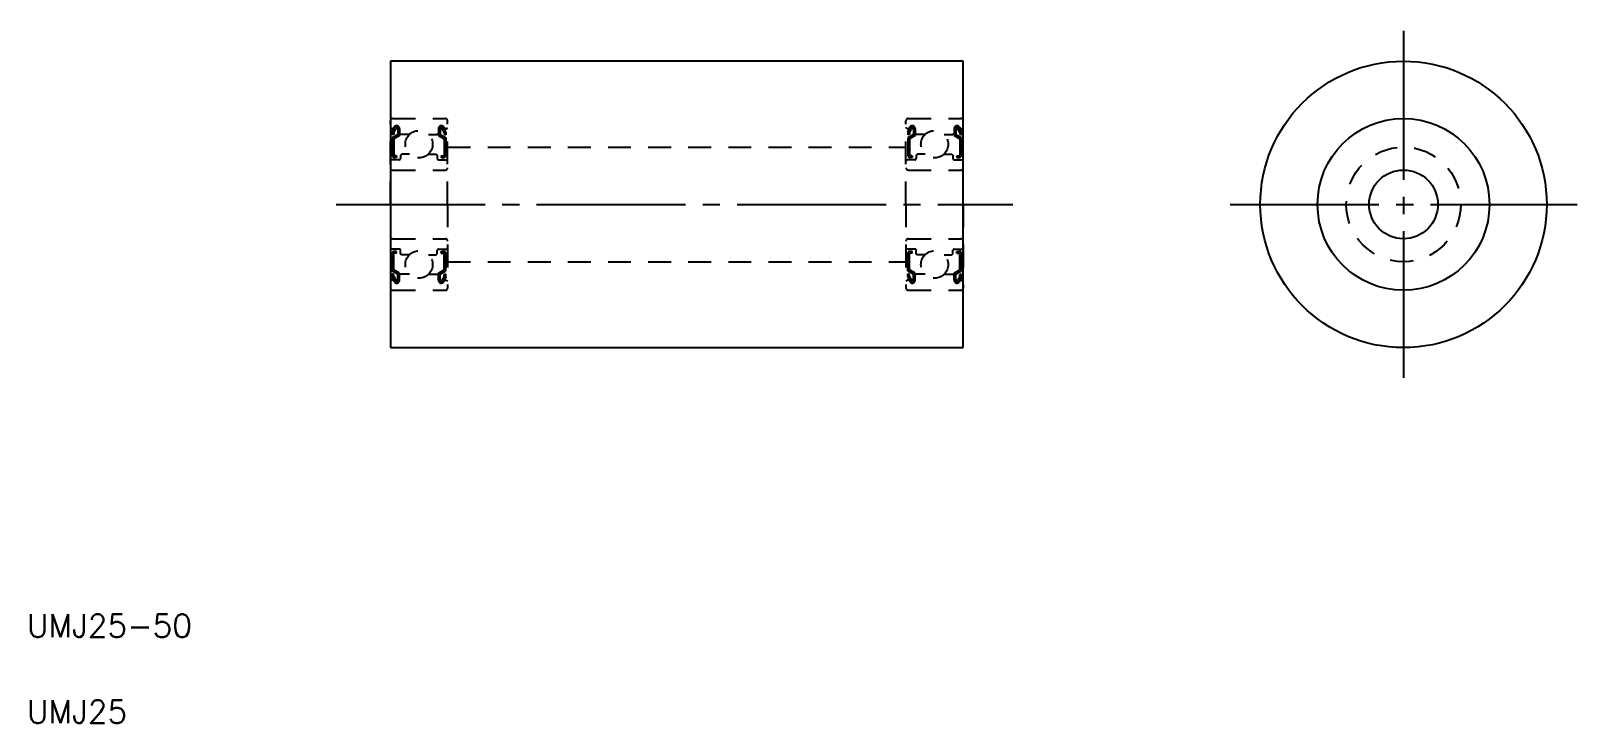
# Model space of a CAD drawing. Extents: x 73 to 208, y 155 to 215.
import ezdxf

# ---------------------------------------------------------------- set-up
doc = ezdxf.new("R2010")
doc.units = 0
doc.linetypes.add('CENTER', pattern=[17.5, 13, -1.5, 1.5, -1.5])
doc.linetypes.add('DASHED', pattern=[3.5, 2, -1.5])
doc.layers.get('0').update_dxf_attribs({"linetype": 'CONTINUOUS'})
doc.layers.add('CENTER', color=1, linetype='CENTER')
doc.styles.get("Standard").update_dxf_attribs({"font": 'txt.shx', "bigfont": '@extfont2.shx'})

msp = doc.modelspace()

# ---------------------------------------------------------------- linework, layer by layer
at = {"color": 7, "linetype": 'CONTINUOUS'}
for p, q in [((104.03, 212.31), (104.03, 187.31)), ((154.03, 212.31), (104.03, 212.31)), ((154.03, 187.31), (154.03, 212.31)), ((104.03, 204.81), (104.03, 204.81)), ((104.03, 199.81), (104.03, 199.81)), ((104.03, 187.31), (154.03, 187.31))]:
    msp.add_line(p, q, dxfattribs=at)
at = {"color": 3, "linetype": 'DASHED'}
for p, q in [((104.03, 199.81), (104.03, 207.11)), ((104.13, 206.41), (104.03, 206.51)), ((104.2, 206.16), (104.39, 206.5)), ((104.23, 207.31), (108.83, 207.31)), ((104.37, 206.56), (104.28, 206.41)), ((108.87, 206.16), (108.67, 206.5)), ((108.7, 206.56), (108.78, 206.41)), ((108.93, 206.41), (109.03, 206.51)), ((109.03, 199.81), (109.03, 207.11)), ((149.03, 199.81), (149.03, 207.11)), ((149.13, 206.41), (149.03, 206.51)), ((149.2, 206.16), (149.39, 206.5)), ((149.23, 207.31), (153.83, 207.31)), ((149.37, 206.56), (149.28, 206.41)), ((153.87, 206.16), (153.67, 206.5)), ((153.7, 206.56), (153.78, 206.41)), ((153.93, 206.41), (154.03, 206.51)), ((154.03, 199.81), (154.03, 207.11)), ((104.28, 206.41), (104.13, 206.41)), ((104.18, 206.11), (104.18, 205.87)), ((104.33, 205.93), (104.18, 205.87)), ((104.68, 205.91), (104.18, 205.62)), ((104.18, 205.62), (104.18, 204.11)), ((104.33, 206.07), (104.33, 205.93)), ((104.83, 205.82), (104.33, 205.54)), ((104.33, 205.54), (104.33, 204.06)), ((104.35, 206.12), (104.49, 206.36)), ((104.68, 206.34), (104.68, 205.91)), ((104.83, 206.43), (104.83, 206.01)), ((104.83, 206.34), (104.83, 205.82)), ((104.93, 205.91), (104.83, 206.01)), ((105.7, 205.91), (104.93, 205.91)), ((107.37, 205.91), (108.13, 205.91)), ((108.13, 205.91), (108.23, 206.01)), ((108.23, 206.43), (108.23, 206.01)), ((108.23, 206.34), (108.23, 205.82)), ((108.23, 205.82), (108.73, 205.54)), ((108.38, 206.34), (108.38, 205.91)), ((108.38, 205.91), (108.88, 205.62)), ((108.72, 206.12), (108.58, 206.36)), ((108.73, 206.07), (108.73, 205.93)), ((108.73, 205.93), (108.88, 205.87)), ((108.73, 205.54), (108.73, 204.06)), ((108.78, 206.41), (108.93, 206.41)), ((108.88, 206.11), (108.88, 205.87)), ((108.88, 205.62), (108.88, 204.11)), ((149.28, 206.41), (149.13, 206.41)), ((149.18, 206.11), (149.18, 205.87)), ((149.33, 205.93), (149.18, 205.87)), ((149.68, 205.91), (149.18, 205.62)), ((149.18, 205.62), (149.18, 204.11)), ((149.33, 206.07), (149.33, 205.93)), ((149.83, 205.82), (149.33, 205.54)), ((149.33, 205.54), (149.33, 204.06)), ((149.35, 206.12), (149.49, 206.36)), ((149.68, 206.34), (149.68, 205.91)), ((149.83, 206.43), (149.83, 206.01)), ((149.83, 206.34), (149.83, 205.82)), ((149.93, 205.91), (149.83, 206.01)), ((150.7, 205.91), (149.93, 205.91)), ((152.37, 205.91), (153.13, 205.91)), ((153.13, 205.91), (153.23, 206.01)), ((153.23, 206.43), (153.23, 206.01)), ((153.23, 206.34), (153.23, 205.82)), ((153.23, 205.82), (153.73, 205.54)), ((153.38, 206.34), (153.38, 205.91)), ((153.38, 205.91), (153.88, 205.62)), ((153.72, 206.12), (153.58, 206.36)), ((153.73, 206.07), (153.73, 205.93)), ((153.73, 205.93), (153.88, 205.87)), ((153.73, 205.54), (153.73, 204.06)), ((153.78, 206.41), (153.93, 206.41)), ((153.88, 206.11), (153.88, 205.87)), ((153.88, 205.62), (153.88, 204.11)), ((104.58, 204.06), (104.33, 204.06)), ((104.58, 203.91), (104.38, 203.91)), ((104.58, 204.06), (104.58, 203.91)), ((105.03, 204.21), (104.93, 204.11)), ((104.93, 204.11), (104.93, 203.81)), ((105.7, 204.21), (105.03, 204.21)), ((107.37, 204.21), (108.03, 204.21)), ((108.03, 204.21), (108.13, 204.11)), ((108.13, 204.11), (108.13, 203.81)), ((108.48, 204.06), (108.73, 204.06)), ((108.48, 204.06), (108.48, 203.91)), ((108.48, 203.91), (108.68, 203.91)), ((109.03, 204.81), (149.03, 204.81)), ((149.58, 204.06), (149.33, 204.06)), ((149.58, 203.91), (149.38, 203.91)), ((149.58, 204.06), (149.58, 203.91)), ((150.03, 204.21), (149.93, 204.11)), ((149.93, 204.11), (149.93, 203.81)), ((150.7, 204.21), (150.03, 204.21)), ((152.37, 204.21), (153.03, 204.21)), ((153.03, 204.21), (153.13, 204.11)), ((153.13, 204.11), (153.13, 203.81)), ((153.48, 204.06), (153.73, 204.06)), ((153.48, 204.06), (153.48, 203.91)), ((153.48, 203.91), (153.68, 203.91)), ((104.13, 203.71), (104.03, 203.61)), ((104.03, 203.46), (104.03, 203.46)), ((104.83, 203.71), (104.13, 203.71)), ((104.23, 202.81), (108.83, 202.81)), ((108.23, 203.71), (108.93, 203.71)), ((108.93, 203.71), (109.03, 203.61)), ((149.13, 203.71), (149.03, 203.61)), ((149.03, 203.46), (149.03, 203.46)), ((149.83, 203.71), (149.13, 203.71)), ((149.23, 202.81), (153.83, 202.81)), ((153.23, 203.71), (153.93, 203.71)), ((153.93, 203.71), (154.03, 203.61)), ((104.03, 199.81), (104.03, 192.51)), ((109.03, 199.81), (109.03, 192.51)), ((149.03, 199.81), (149.03, 192.51)), ((154.03, 199.81), (154.03, 192.51)), ((104.13, 195.91), (104.03, 196.01)), ((104.83, 195.91), (104.13, 195.91)), ((104.23, 196.81), (108.83, 196.81)), ((104.58, 195.71), (104.38, 195.71)), ((104.58, 195.56), (104.58, 195.71)), ((104.93, 195.51), (104.93, 195.81)), ((108.13, 195.51), (108.13, 195.81)), ((108.23, 195.91), (108.93, 195.91)), ((108.48, 195.71), (108.68, 195.71)), ((108.48, 195.56), (108.48, 195.71)), ((108.93, 195.91), (109.03, 196.01)), ((149.13, 195.91), (149.03, 196.01)), ((149.83, 195.91), (149.13, 195.91)), ((149.23, 196.81), (153.83, 196.81)), ((149.58, 195.71), (149.38, 195.71)), ((149.58, 195.56), (149.58, 195.71)), ((149.93, 195.51), (149.93, 195.81)), ((153.13, 195.51), (153.13, 195.81)), ((153.23, 195.91), (153.93, 195.91)), ((153.48, 195.71), (153.68, 195.71)), ((153.48, 195.56), (153.48, 195.71)), ((153.93, 195.91), (154.03, 196.01)), ((104.18, 194), (104.18, 195.51)), ((104.33, 194.09), (104.33, 195.56)), ((104.58, 195.56), (104.33, 195.56)), ((105.03, 195.41), (104.93, 195.51)), ((105.7, 195.41), (105.03, 195.41)), ((107.37, 195.41), (108.03, 195.41)), ((108.03, 195.41), (108.13, 195.51)), ((108.48, 195.56), (108.73, 195.56)), ((108.73, 194.09), (108.73, 195.56)), ((108.88, 194), (108.88, 195.51)), ((109.03, 194.81), (149.03, 194.81)), ((149.18, 194), (149.18, 195.51)), ((149.33, 194.09), (149.33, 195.56)), ((149.58, 195.56), (149.33, 195.56)), ((150.03, 195.41), (149.93, 195.51)), ((150.7, 195.41), (150.03, 195.41)), ((152.37, 195.41), (153.03, 195.41)), ((153.03, 195.41), (153.13, 195.51)), ((153.48, 195.56), (153.73, 195.56)), ((153.73, 194.09), (153.73, 195.56)), ((153.88, 194), (153.88, 195.51)), ((104.13, 193.21), (104.03, 193.11)), ((104.28, 193.21), (104.13, 193.21)), ((104.68, 193.71), (104.18, 194)), ((104.33, 193.69), (104.18, 193.75)), ((104.18, 193.51), (104.18, 193.75)), ((104.2, 193.46), (104.39, 193.12)), ((104.37, 193.07), (104.28, 193.21)), ((104.83, 193.8), (104.33, 194.09)), ((104.33, 193.55), (104.33, 193.69)), ((104.35, 193.5), (104.49, 193.26)), ((104.68, 193.29), (104.68, 193.71)), ((104.83, 193.29), (104.83, 193.8)), ((104.93, 193.71), (104.83, 193.61)), ((104.83, 193.19), (104.83, 193.61)), ((105.7, 193.71), (104.93, 193.71)), ((107.37, 193.71), (108.13, 193.71)), ((108.13, 193.71), (108.23, 193.61)), ((108.23, 193.8), (108.73, 194.09)), ((108.23, 193.29), (108.23, 193.8)), ((108.23, 193.19), (108.23, 193.61)), ((108.38, 193.71), (108.88, 194)), ((108.38, 193.29), (108.38, 193.71)), ((108.72, 193.5), (108.58, 193.26)), ((108.87, 193.46), (108.67, 193.12)), ((108.7, 193.07), (108.78, 193.21)), ((108.73, 193.69), (108.88, 193.75)), ((108.73, 193.55), (108.73, 193.69)), ((108.78, 193.21), (108.93, 193.21)), ((108.88, 193.51), (108.88, 193.75)), ((108.93, 193.21), (109.03, 193.11)), ((149.13, 193.21), (149.03, 193.11)), ((149.28, 193.21), (149.13, 193.21)), ((149.68, 193.71), (149.18, 194)), ((149.33, 193.69), (149.18, 193.75)), ((149.18, 193.51), (149.18, 193.75)), ((149.2, 193.46), (149.39, 193.12)), ((149.37, 193.07), (149.28, 193.21)), ((149.83, 193.8), (149.33, 194.09)), ((149.33, 193.55), (149.33, 193.69)), ((149.35, 193.5), (149.49, 193.26)), ((149.68, 193.29), (149.68, 193.71)), ((149.83, 193.29), (149.83, 193.8)), ((149.93, 193.71), (149.83, 193.61)), ((149.83, 193.19), (149.83, 193.61)), ((150.7, 193.71), (149.93, 193.71)), ((152.37, 193.71), (153.13, 193.71)), ((153.13, 193.71), (153.23, 193.61)), ((153.23, 193.8), (153.73, 194.09)), ((153.23, 193.29), (153.23, 193.8)), ((153.23, 193.19), (153.23, 193.61)), ((153.38, 193.71), (153.88, 194)), ((153.38, 193.29), (153.38, 193.71)), ((153.72, 193.5), (153.58, 193.26)), ((153.87, 193.46), (153.67, 193.12)), ((153.7, 193.07), (153.78, 193.21)), ((153.73, 193.69), (153.88, 193.75)), ((153.73, 193.55), (153.73, 193.69)), ((153.78, 193.21), (153.93, 193.21)), ((153.88, 193.51), (153.88, 193.75)), ((153.93, 193.21), (154.03, 193.11)), ((104.23, 192.31), (108.83, 192.31)), ((149.23, 192.31), (153.83, 192.31))]:
    msp.add_line(p, q, dxfattribs=at)
at = {"color": 7, "linetype": 'CONTINUOUS'}
for radius in [12.5, 7.5, 3]:
    msp.add_circle((192.45, 199.81), radius, dxfattribs=at)
at = {"color": 3, "linetype": 'DASHED'}
for centre, radius in [((106.53, 205.06), 1.19), ((151.53, 205.06), 1.19), ((192.45, 199.81), 5), ((106.53, 194.56), 1.19), ((151.53, 194.56), 1.19)]:
    msp.add_circle(centre, radius, dxfattribs=at)
for centre, radius, start, end in [((104.23, 207.11), 0.2, 90, 180), ((104.58, 206.43), 0.25, 359.9996, 150.0002), ((104.58, 206.34), 0.25, 0, 139.1944), ((108.48, 206.43), 0.25, 29.9998, 180.0004), ((108.48, 206.34), 0.25, 40.8056, 180), ((108.83, 207.11), 0.2, 0, 90), ((149.23, 207.11), 0.2, 90, 180), ((149.58, 206.43), 0.25, 359.9996, 150.0002), ((149.58, 206.34), 0.25, 0, 139.1944), ((153.48, 206.43), 0.25, 29.9998, 180.0004), ((153.48, 206.34), 0.25, 40.8056, 180), ((153.83, 207.11), 0.2, 0, 90), ((104.28, 206.11), 0.1, 150.0003, 180.0006), ((104.43, 206.07), 0.1, 150.0003, 180.0006), ((104.58, 206.34), 0.1, 0, 167.1249), ((108.48, 206.34), 0.1, 12.8751, 180), ((108.63, 206.07), 0.1, 359.9994, 29.9997), ((108.78, 206.11), 0.1, 359.9994, 29.9997), ((149.28, 206.11), 0.1, 150.0003, 180.0006), ((149.43, 206.07), 0.1, 150.0003, 180.0006), ((149.58, 206.34), 0.1, 0, 167.1249), ((153.48, 206.34), 0.1, 12.8751, 180), ((153.63, 206.07), 0.1, 359.9994, 29.9997), ((153.78, 206.11), 0.1, 359.9994, 29.9997), ((104.38, 204.11), 0.2, 180.0003, 270.0003), ((104.83, 203.81), 0.1, 270.0006, 0), ((108.23, 203.81), 0.1, 180, 269.9994), ((108.68, 204.11), 0.2, 269.9997, 359.9997), ((149.38, 204.11), 0.2, 180.0003, 270.0003), ((149.83, 203.81), 0.1, 270.0006, 0), ((153.23, 203.81), 0.1, 180, 269.9994), ((153.68, 204.11), 0.2, 269.9997, 359.9997), ((104.23, 203.01), 0.2, 180, 270), ((108.83, 203.01), 0.2, 270, 0), ((149.23, 203.01), 0.2, 180, 270), ((153.83, 203.01), 0.2, 270, 0), ((104.23, 196.61), 0.2, 90, 180), ((104.38, 195.51), 0.2, 89.9997, 179.9997), ((104.83, 195.81), 0.1, 0, 89.9994), ((108.23, 195.81), 0.1, 90.0006, 180), ((108.68, 195.51), 0.2, 0.0003, 90.0003), ((108.83, 196.61), 0.2, 0, 90), ((149.23, 196.61), 0.2, 90, 180), ((149.38, 195.51), 0.2, 89.9997, 179.9997), ((149.83, 195.81), 0.1, 0, 89.9994), ((153.23, 195.81), 0.1, 90.0006, 180), ((153.68, 195.51), 0.2, 0.0003, 90.0003), ((153.83, 196.61), 0.2, 0, 90), ((104.28, 193.51), 0.1, 179.9994, 209.9997), ((104.43, 193.55), 0.1, 179.9994, 209.9997), ((104.58, 193.19), 0.25, 209.9998, 0.0004), ((104.58, 193.29), 0.25, 220.8056, 0), ((104.58, 193.29), 0.1, 192.8751, 0), ((108.48, 193.29), 0.25, 180, 319.1944), ((108.48, 193.19), 0.25, 179.9996, 330.0002), ((108.48, 193.29), 0.1, 180, 347.1249), ((108.63, 193.55), 0.1, 330.0003, 0.0006), ((108.78, 193.51), 0.1, 330.0003, 0.0006), ((149.28, 193.51), 0.1, 179.9994, 209.9997), ((149.43, 193.55), 0.1, 179.9994, 209.9997), ((149.58, 193.19), 0.25, 209.9998, 0.0004), ((149.58, 193.29), 0.25, 220.8056, 0), ((149.58, 193.29), 0.1, 192.8751, 0), ((153.48, 193.29), 0.25, 180, 319.1944), ((153.48, 193.19), 0.25, 179.9996, 330.0002), ((153.48, 193.29), 0.1, 180, 347.1249), ((153.63, 193.55), 0.1, 330.0003, 0.0006), ((153.78, 193.51), 0.1, 330.0003, 0.0006), ((104.23, 192.51), 0.2, 180, 270), ((108.83, 192.51), 0.2, 270, 0), ((149.23, 192.51), 0.2, 180, 270), ((153.83, 192.51), 0.2, 270, 0)]:
    msp.add_arc(centre, radius, start, end, dxfattribs=at)
at = {"layer": 'CENTER', "color": 1, "linetype": 'CENTER'}
for p, q in [((192.45, 214.96), (192.45, 184.67)), ((99.3, 199.81), (158.37, 199.81)), ((177.31, 199.81), (207.6, 199.81))]:
    msp.add_line(p, q, dxfattribs=at)

# ---------------------------------------------------------------- texts
at = {"color": 7, "linetype": 'CONTINUOUS'}
for s, p in [('UMJ25-50', (72.32, 162.03)), ('UMJ25', (72.32, 154.53))]:
    msp.add_text(s, height=2, dxfattribs=at).set_placement(p)

doc.saveas('drawing.dxf')
